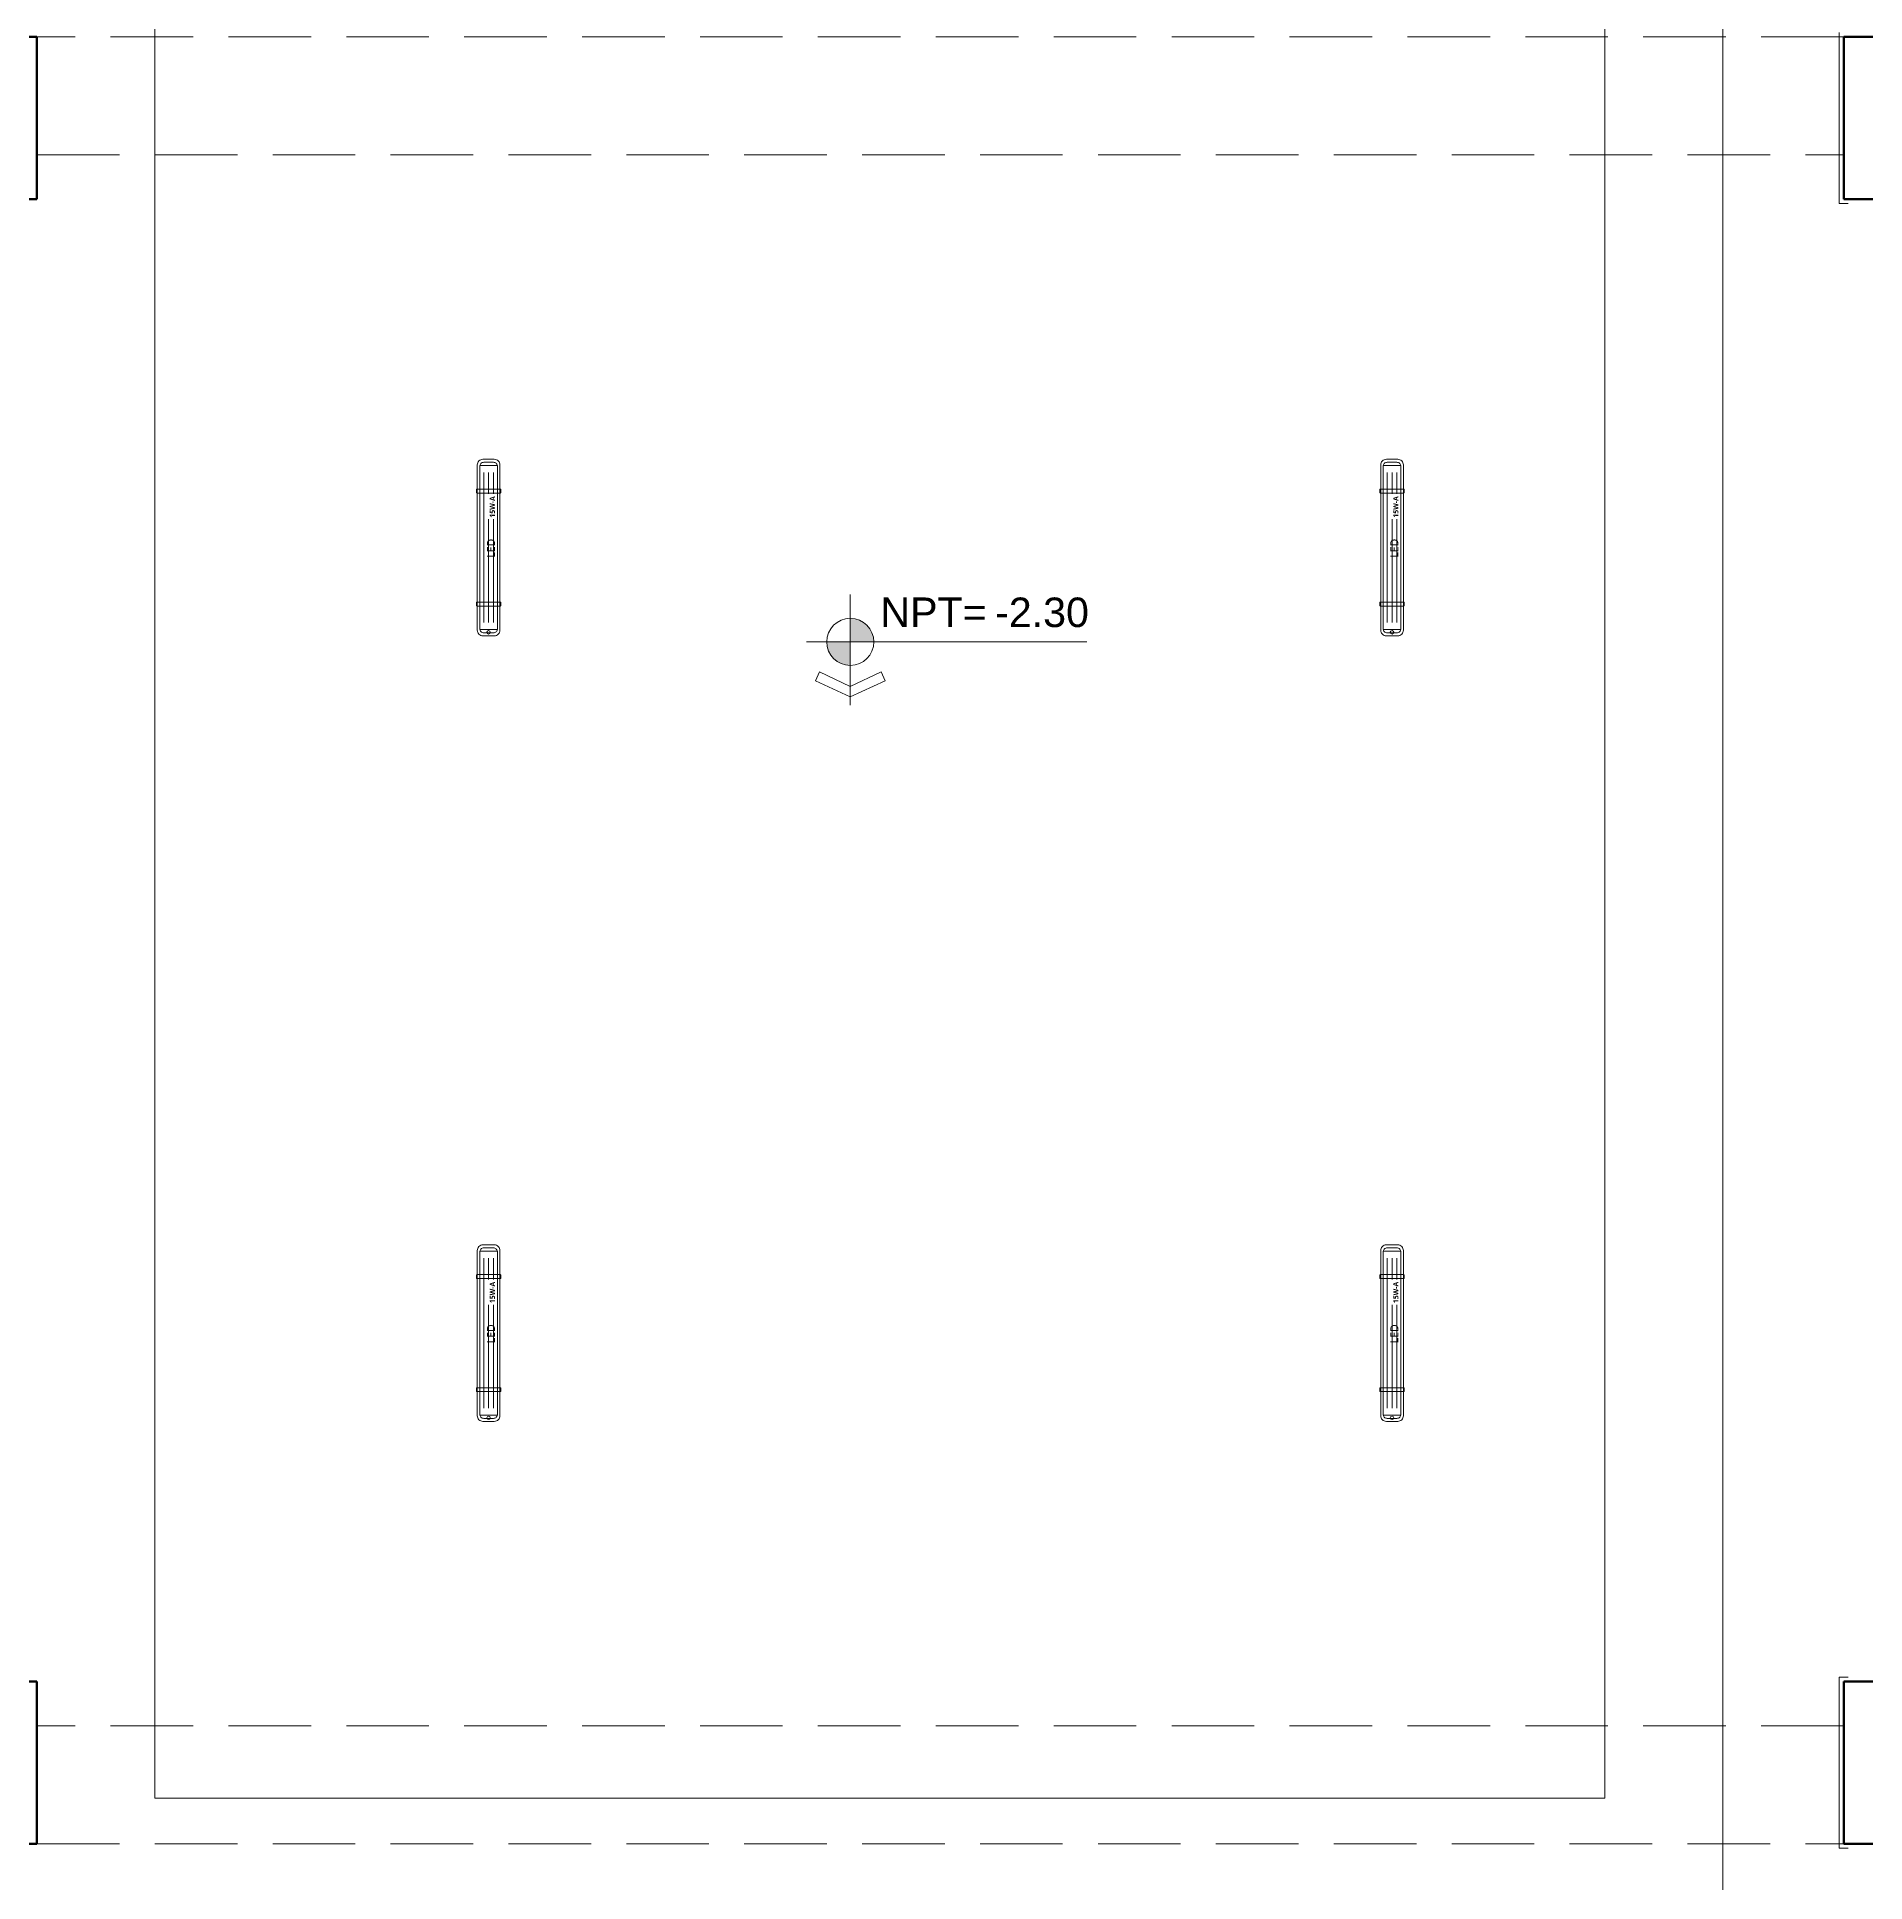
# Model space of a CAD drawing. Header units: metres. Extents: x -4 to 54.5, y -3.3 to 43.7.
# Drawn here: x 38.29 to 44.49, y 23.97 to 30.23 of the extents above; entities that cross this region are included whole.
import ezdxf

# ---------------------------------------------------------------- set-up
doc = ezdxf.new("R2010")
doc.units = ezdxf.units.M
doc.linetypes.add('Derribado', pattern=[0.4, 0.28, -0.12])
doc.layers.get('0').update_dxf_attribs({"color": 8})
for name, color, linetype, lineweight in [('A-DETL', 8, 'Continuous', 9), ('A-FLOR', 8, 'Continuous', 18), ('G-ANNO-DIMS', 8, 'Continuous', 9), ('S-COLS', 8, 'Continuous', 9)]:
    doc.layers.add(name, color=color, linetype=linetype, lineweight=lineweight)
doc.layers.add('IE-LUM-EST-PROPUESTA-R02', color=5, linetype='Continuous', lineweight=18, true_color=0x006b9f)
doc.styles.add('Arial_5', font='arial.ttf', dxfattribs={"height": 0.1})
doc.styles.add('EI_LUM_BOLD', font='OpenSans-Semibold.ttf')
doc.styles.add('EI_LUM_REGULAR', font='OpenSans-Regular.ttf')

# ---------------------------------------------------------------- blocks, each defined once
blk = doc.blocks.new('Cotas de elevación - CotaEleVacíoNNpt-3697023-NIV_A_S01_SÓTANO 1')
at = {"layer": 'G-ANNO-DIMS'}
h = blk.add_hatch(color=256, dxfattribs=at)
edge = h.paths.add_edge_path()
edge.add_arc((0, 0.002141), 0.0008, 0, 90, ccw=False)
edge.add_line((0.0008, 0.002141), (0, 0.002141))
edge.add_line((0, 0.002141), (0, 0.002941))
h = blk.add_hatch(color=256, dxfattribs=at)
edge = h.paths.add_edge_path()
edge.add_arc((0, 0.002141), 0.0008, 0, 90, ccw=False)
edge.add_line((0.0008, 0.002141), (0, 0.002141))
edge.add_line((0, 0.002141), (0, 0.002941))
h = blk.add_hatch(color=256, dxfattribs=at)
edge = h.paths.add_edge_path()
edge.add_line((-0.0008, 0.002141), (0, 0.002141))
edge.add_line((0, 0.002141), (0, 0.001341))
edge.add_arc((0, 0.002141), 0.0008, 180, 270, ccw=False)
for p, q in [((0, 0.002141), (0, 0.003749)), ((0, 0.002941), (0, 0.002141)), ((0, 0.002141), (0, 0.002941)), ((0, 0.002141), (0, 0.002941)), ((0, 0.002941), (0, 0.002141)), ((0, 0.002141), (-0.001482, 0.002141)), ((-0.0008, 0.002141), (0, 0.002141)), ((0, 0.002141), (-0.0008, 0.002141)), ((-0.0008, 0.002141), (0, 0.002141)), ((0, 0.002141), (0.0008, 0.002141)), ((0, 0.001341), (0, 0.002141)), ((0, 0.002141), (0.0008, 0.002141)), ((0, 0.002141), (0.008028, 0.002141)), ((0, 0.002141), (0, 0)), ((-0.001183, 0.000825), (-0.001045, 0.00112)), ((0, 0.000273), (-0.001183, 0.000825)), ((0, 0.000633), (-0.001045, 0.00112)), ((0, 0.000633), (0.001045, 0.00112)), ((0, 0.000273), (0.001183, 0.000825)), ((0.001183, 0.000825), (0.001045, 0.00112))]:
    blk.add_line(p, q, dxfattribs=at)
for start, end in [(360, 180), (90, 180), (90, 180), (360, 90), (360, 90), (180, 360), (180, 270)]:
    blk.add_arc((0, 0.002141), 0.0008, start, end, dxfattribs=at)
blk = doc.blocks.new('EST-ColumnaRectangularConcretoEst - C155x55cm-5263964-NIV_A_S01_SÓTANO 1')
at = {"layer": 'S-COLS', "lineweight": 50}
for p, q in [((0.275, 0.275), (-0.275, 0.275)), ((-0.275, 0.275), (-0.275, -0.275)), ((0.275, -0.275), (0.275, 0.275)), ((-0.275, -0.275), (0.275, -0.275))]:
    blk.add_line(p, q, dxfattribs=at)
blk = doc.blocks.new('EST-ColumnaRectangularConcretoEst - C155x55cm-V2-NIV_A_S01_SÓTANO 1')
at = {"layer": 'S-COLS', "lineweight": 50}
for p, q in [((0.275, 0.275), (-0.275, 0.275)), ((-0.275, 0.275), (-0.275, -0.275)), ((0.275, -0.275), (0.275, 0.275)), ((-0.275, -0.275), (0.275, -0.275))]:
    blk.add_line(p, q, dxfattribs=at)
blk = doc.blocks.new('EST-ColumnaRectangularConcretoEst - C155x55cm-V3-NIV_A_S01_SÓTANO 1')
at = {"layer": 'S-COLS', "lineweight": 50}
for p, q in [((0.275, 0.275), (-0.275, 0.275)), ((-0.275, 0.275), (-0.275, -0.275)), ((0.275, -0.275), (0.275, 0.275)), ((-0.275, -0.275), (0.275, -0.275))]:
    blk.add_line(p, q, dxfattribs=at)
blk = doc.blocks.new('EI_LUM_L_01_15')
at = {"color": 0, "lineweight": 13}
for p, q in [((-0.2785, 0.0293), (-0.2785, -0.0293)), ((0.2785, 0.0293), (0.2785, -0.0293))]:
    blk.add_line(p, q, dxfattribs=at)
at = {"color": 0, "lineweight": 9}
for p, q in [((-0.2546, 0.0162), (0.2546, 0.0162)), ((-0.2546, 0), (0.0959, 0)), ((0.1824, 0), (0.2546, 0)), ((-0.2546, -0.0162), (0.0959, -0.0162)), ((0.1824, -0.0162), (0.2546, -0.0162))]:
    blk.add_line(p, q, dxfattribs=at)
at = {"color": 0, "lineweight": 13}
blk.add_lwpolyline([(-0.2802, -0.0385), (0.2802, -0.0385, 0.414214), (0.2995, -0.0193), (0.2995, 0.0192, 0.414214), (0.2802, 0.0385), (-0.2802, 0.0385, 0.414214), (-0.2995, 0.0192), (-0.2995, -0.0193, 0.414214)], format="xyb", close=True, dxfattribs=at)
at = {"color": 0, "lineweight": 9}
for points in [[(-0.2753, -0.0302), (0.2753, -0.0302, 0.414214), (0.2893, -0.0162), (0.2893, 0.0162, 0.414214), (0.2753, 0.0302), (-0.2753, 0.0302, 0.414214), (-0.2893, 0.0162), (-0.2893, -0.0162, 0.414214)], [(-0.1964, -0.0416), (-0.187, -0.0416, 0.414214), (-0.1851, -0.0397), (-0.1851, 0.0397, 0.414214), (-0.187, 0.0416), (-0.1964, 0.0416, 0.414214), (-0.1983, 0.0397), (-0.1983, -0.0397, 0.414214)], [(0.187, -0.0416), (0.1964, -0.0416, 0.414214), (0.1983, -0.0397), (0.1983, 0.0397, 0.414214), (0.1964, 0.0416), (0.187, 0.0416, 0.414214), (0.1851, 0.0397), (0.1851, -0.0397, 0.414214)]]:
    blk.add_lwpolyline(points, format="xyb", close=True, dxfattribs=at)
blk.add_circle((-0.2875, 0), 0.00577, dxfattribs=at)
for s, height, style, p in [('LED', 0.02715, 'EI_LUM_REGULAR', (-0.0343, -0.0216)), ('15W-A', 0.01745, 'EI_LUM_BOLD', (0.1016, -0.0216))]:
    blk.add_text(s, height=height, dxfattribs=dict(at, style=style)).set_placement(p)
at = {"style": 'EI_LUM_REGULAR', "flags": 1}
for tag in ['ANCHO_CUERPO_MM', 'ALTURA_M', 'AMBIENTE', 'TIPO', 'ID', 'IP', 'GIRO_REFERENCIA', 'DESCRIPCION', 'POTENCIA_W', 'FLUJO_NOMINAL_LM', 'FLUJO_CALCULO_LM', 'MONTAJE', 'PAGINA_PDF', 'NUMERO_LOCAL', 'ESTADO', 'LARGO_CUERPO_MM', 'DIAMETRO_CUERPO_MM', 'REFERENCIA_DIMENSIONAL', 'NPT_M', 'FUENTE_XY']:
    blk.add_attdef(tag, (0, 0), '', height=0.025, dxfattribs=at)

msp = doc.modelspace()

# ---------------------------------------------------------------- linework, layer by layer
at = {"layer": 'A-DETL', "linetype": 'Derribado', "lineweight": 18}
for p, q in [((44.42, 30.235), (38.29, 30.235)), ((38.29, 30.235), (38.29, 29.835)), ((44.42, 29.835), (44.42, 30.235)), ((38.29, 29.835), (44.42, 29.835)), ((44.42, 24.505), (38.29, 24.505)), ((38.29, 24.505), (38.29, 24.105)), ((44.42, 24.105), (44.42, 24.505)), ((38.29, 24.105), (44.42, 24.105))]:
    msp.add_line(p, q, dxfattribs=at)
at = {"layer": 'A-FLOR', "lineweight": 9}
for p, q in [((38.69, 37.025), (38.69, 24.26)), ((43.6098, 24.26), (43.6098, 37.025)), ((44.0098, 37.025), (44.0098, 24.26)), ((44.405, 29.67), (44.405, 30.25)), ((44.435, 29.67), (44.405, 29.67)), ((44.405, 24.09), (44.405, 24.67)), ((44.405, 24.67), (44.435, 24.67)), ((38.69, 24.26), (43.6098, 24.26)), ((44.0098, 24.26), (44.0098, 17.216)), ((44.435, 24.09), (44.405, 24.09))]:
    msp.add_line(p, q, dxfattribs=at)
at = {"layer": 'S-COLS', "lineweight": 50}
for p, q in [((44.97, 24.655), (44.42, 24.655)), ((44.42, 24.655), (44.42, 24.105)), ((44.42, 24.105), (44.97, 24.105))]:
    msp.add_line(p, q, dxfattribs=at)

# ---------------------------------------------------------------- block references
at = {"layer": 'G-ANNO-DIMS', "xscale": 99.99999999999991, "yscale": 99.99999999999991, "zscale": 99.99999999999991}
msp.add_blockref('Cotas de elevación - CotaEleVacíoNNpt-3697023-NIV_A_S01_SÓTANO 1', (41.0495, 27.9684), dxfattribs=at)
at = {"layer": 'IE-LUM-EST-PROPUESTA-R02', "rotation": 90}
for p in [(39.8225, 28.5025), (42.8875, 28.5025), (39.8225, 25.8375), (42.8875, 25.8375)]:
    msp.add_blockref('EI_LUM_L_01_15', p, dxfattribs=at)
at = {"layer": 'S-COLS', "lineweight": 5}
for name, p in [('EST-ColumnaRectangularConcretoEst - C155x55cm-V2-NIV_A_S01_SÓTANO 1', (38.015, 29.96)), ('EST-ColumnaRectangularConcretoEst - C155x55cm-5263964-NIV_A_S01_SÓTANO 1', (44.695, 29.96)), ('EST-ColumnaRectangularConcretoEst - C155x55cm-V3-NIV_A_S01_SÓTANO 1', (38.015, 24.38))]:
    msp.add_blockref(name, p, dxfattribs=at)

# ---------------------------------------------------------------- next in the draw order: texts
at = {"layer": 'G-ANNO-DIMS', "insert": (41.1516, 28.3332), "char_height": 0.1, "width": 0.416877, "attachment_point": 1, "style": 'Arial_5', "bg_fill": 3, "box_fill_scale": 1.25, "bg_fill_color": 9, "bg_fill_true_color": 13158600, "bg_fill_transparency": 0}
msp.add_mtext('NPT=', dxfattribs=at)

# ---------------------------------------------------------------- next in the draw order: texts
at = {"layer": 'G-ANNO-DIMS', "insert": (41.5409, 28.3329), "char_height": 0.1, "width": 0.380758, "attachment_point": 1, "line_spacing_factor": 0.941778, "style": 'Arial_5', "bg_fill": 3, "box_fill_scale": 1.25, "bg_fill_color": 9, "bg_fill_true_color": 13158600, "bg_fill_transparency": 0}
msp.add_mtext('-2.30', dxfattribs=at)

doc.saveas('drawing.dxf')
